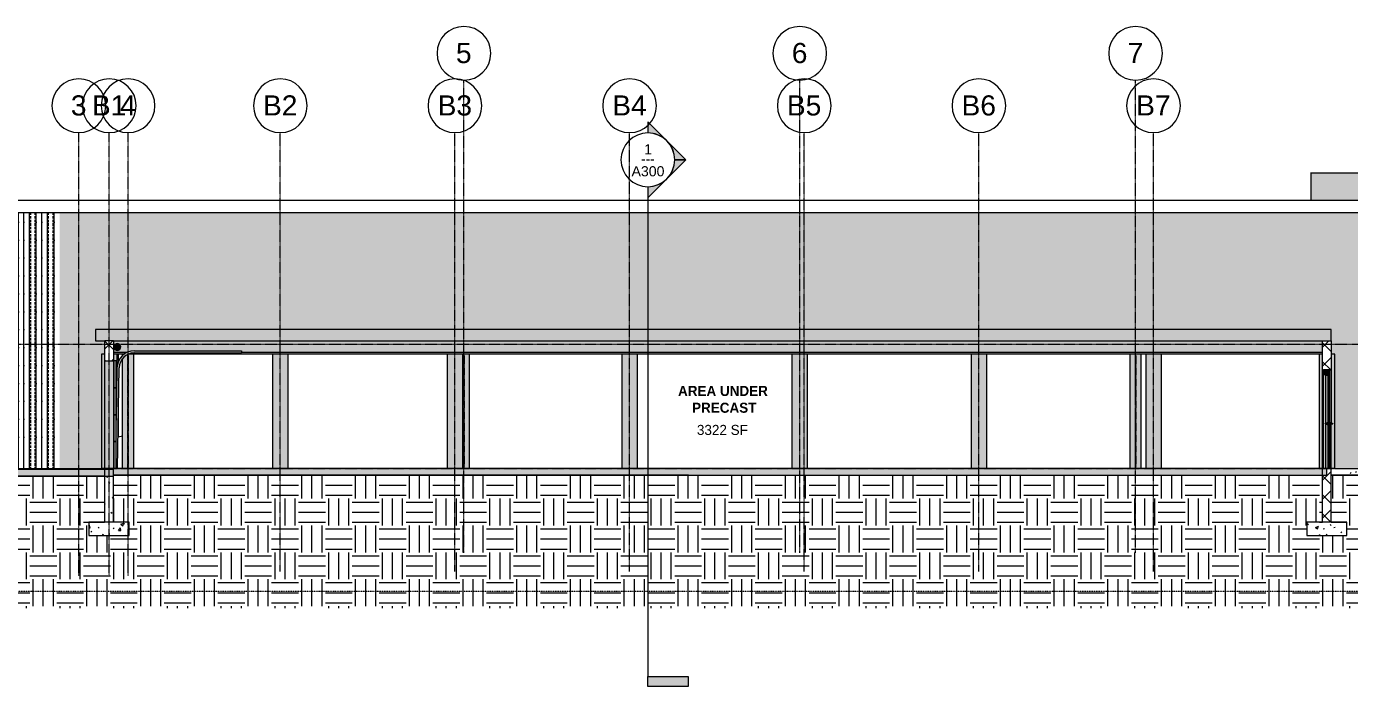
# Model space of a CAD drawing. Header units: inches. Extents: x -4221 to 4014, y -195 to 396.
# Drawn here: x -3104 to -1922, y -195 to 395 of the extents above; entities that cross this region are included whole.
import ezdxf

# ---------------------------------------------------------------- set-up
doc = ezdxf.new("R2010")
doc.units = ezdxf.units.IN
doc.header["$MEASUREMENT"] = 0
for name, pattern in [('Aligning Line 1_8_', [0.25, 0.125, -0.125]), ('Grid Line 1_2_', [0.875, 0.5, -0.125, 0.125, -0.125]), ('Hidden 1_8_', [0.1875, 0.125, -0.0625])]:
    doc.linetypes.add(name, pattern=pattern)
for name, color, linetype, lineweight in [('A-AREA-IDEN', 2, 'Continuous', 9), ('A-DOOR', 31, 'Continuous', 9), ('A-DOOR-FRAM', 31, 'Continuous', 9), ('A-FLOR-LEVL', 51, 'Continuous', 9), ('A-ROOF', 132, 'Continuous', 13), ('A-WALL', 113, 'Continuous', 13), ('A-WALL-PATT', 111, 'Continuous', 20), ('C-BLDG-PADS', 91, 'Continuous', 9), ('C-TOPO', 7, 'Continuous', 9), ('G-ANNO-SYMB', 111, 'Aligning Line 1_8_', 9), ('S-BEAM', 12, 'Continuous', 13), ('S-COLS', 52, 'Continuous', 13), ('S-FNDN', 32, 'Continuous', 13), ('S-GRID', 1, 'Continuous', 9), ('S-GRID-IDEN', 1, 'Continuous', 9)]:
    doc.layers.add(name, color=color, linetype=linetype, lineweight=lineweight)
doc.styles.add('Arial', font='arial.ttf', dxfattribs={"height": 18})
doc.styles.add('Arial_1', font='arial.ttf', dxfattribs={"height": 9})
doc.styles.add('Century Gothic_1', font='ufonts.com_century-gothic.ttf', dxfattribs={"height": 9})
doc.styles.add('Century Gothic_B', font='GOTHICB.TTF', dxfattribs={"height": 9})
pattern_1 = [(45, (-3004.961, 0), (-8.48528, 8.48528), []), (135, (-3004.961, 0), (-8.48528, -8.48528), [])]
pattern_2 = [(50, (-3004.96, 0), (27.5427, -2.4099), [2.88, -31.68]), (355, (-3004.96, 0), (-5.32784, 28.8843), [2.304, -25.344]), (100.451, (-3002.666, -0.2), (22.2153, 26.4739), [2.448, -26.924]), (46.184, (-3004.96, 7.68), (40.9819, -6.3564), [4.32, -47.52]), (96.636, (-3001.546, 7.15), (35.8907, 37.4062), [3.671, -40.386]), (351.184, (-3004.96, 7.68), (35.891, 37.4062), [3.456, -38.016]), (21, (-3001.12, 5.76), (22.92104, -15.46073), [2.88, -31.68]), (326, (-3001.12, 5.76), (9.3435, 27.84574), [2.304, -25.344]), (71.451, (-2999.21, 4.472), (32.2648, 12.3844), [2.448, -26.924]), (37.5, (-3004.961, 0), (0.466855, 12.78271), [1.267, -23.77, 1.267, -24.461, -25.44]), (37.5, (-3004.961, 0), (0.466855, 12.78271), [-50.765, 1.267, -24.173]), (7.5, (-3004.961, 0), (10.10159, 15.14509), [1.267, -13.402, 1.267, -23.194, -9.696]), (7.5, (-3004.961, 0), (10.10159, 15.14509), [-39.13, 1.267, -8.429]), (327.5, (-3013.524, 0), (20.49916, -0.86578), [1.267, -8.333, 1.267, -28.685, -39.744]), (327.5, (-3013.524, 0), (20.49916, -0.86578), [-39.552, 1.267, -38.477]), (317.5, (-3017.364, 0), (22.39478, 3.8443), [1.267, -11.213, 1.267, -18.624, -28.224]), (317.5, (-3017.364, 0), (22.39478, 3.8443), [-32.371, 1.267, -26.957])]
pattern_3 = [(90, (-1570.641, 300), (-16, 1e-15), [16, 0, 0, 0]), (90, (-1576.641, 300), (-16, 1e-15), [16, 0, 0, 0]), (90, (-1575.641, 300), (-16, 1e-15), [2.143, -13.857]), (90, (-1581.641, 300), (-16, 1e-15), [16, 0, 0, 0]), (90, (-1575.641, 303.214), (-16, 1e-15), [2.143, -13.857]), (90, (-1575.641, 306.429), (-16, 1e-15), [2.143, -13.857]), (90, (-1575.641, 309.643), (-16, 1e-15), [2.143, -13.857]), (90, (-1575.641, 312.857), (-16, 1e-15), [2.143, -13.857]), (90, (-1571.641, 300), (-16, 1e-15), [2.143, -13.857]), (90, (-1571.641, 303.214), (-16, 1e-15), [2.143, -13.857]), (90, (-1571.641, 306.429), (-16, 1e-15), [2.143, -13.857]), (90, (-1571.641, 309.643), (-16, 1e-15), [2.143, -13.857]), (90, (-1571.641, 312.857), (-16, 1e-15), [2.143, -13.857])]
pattern_4 = [(0, (-3004.96, 0), (24, 24), [24, -24]), (0, (-3004.96, 9), (24, 24), [24, -24]), (0, (-3004.96, 18), (24, 24), [24, -24]), (90, (-3001.96, 21), (-24, 24), [24, -24]), (90, (-2992.96, 21), (-24, 24), [24, -24]), (90, (-2983.96, 21), (-24, 24), [24, -24])]

# ---------------------------------------------------------------- blocks, each defined once
blk = doc.blocks.new('Conc Beam - Conc Beam-1196117-BUILDING ELEVATION - SOUTH')
at = {"layer": 'S-BEAM', "lineweight": 9}
h = blk.add_hatch(dxfattribs=at)
h.set_pattern_fill('FP_2', color=9, style=0, pattern_type=2)
h.set_pattern_definition(pattern_2)
h.paths.add_polyline_path([(-1946.2, 104), (-1946.2, 114), (-3026.2, 114), (-3026.2, 104), (-3013.6, 104), (-3012.9, 104.3), (-3010.3, 105), (-3007.6, 105.2), (-2911.9, 105.2), (-2911.9, 104), (-1949.4, 104)], flags=0)
h.paths.add_polyline_path([(-3022.8, 105.5), (-3024, 105.7), (-3024.9, 106.4), (-3025.6, 107.4), (-3025.8, 108.5), (-3025.6, 109.7), (-3024.9, 110.6), (-3024, 111.3), (-3022.8, 111.5), (-3021.6, 111.2), (-3020.7, 110.6), (-3020.1, 109.6), (-3019.8, 108.5), (-3020.1, 107.3), (-3020.8, 106.3), (-3021.7, 105.7), (-3022, 105.7)], flags=0)
h = blk.add_hatch(dxfattribs=at)
h.set_pattern_fill('FP_3', color=9, style=0, pattern_type=2)
h.set_pattern_definition([(33.467, (-3004.961, 106.303), (27.5428, -1.337), [2.219, -24.411]), (357.222, (-3004.961, 106.303), (-5.32773, 16.02204), [2.298, -25.277]), (108.394, (-3002.666, 106.19), (22.21507, 14.68524), [1.407, -15.478]), (30.033, (-3004.96, 110.563), (40.9821, -3.5259), [3.455, -38.002]), (101.845, (-3001.546, 110.27), (35.8912, 20.749), [2.067, -22.736]), (355.083, (-3004.96, 110.563), (35.89054, 20.7491), [3.428, -37.706]), (12.02, (-3001.121, 109.498), (22.92165, -8.57654), [2.749, -30.239]), (339.487, (-3001.121, 109.498), (9.34315, 15.4464), [2.039, -22.434]), (58.83, (-2999.21, 108.783), (32.2648, 6.87024), [1.504, -16.548]), (23.056, (-3004.961, 106.303), (0.46711, 7.091376), [1.093, -20.495, 1.093, -21.091, -21.935]), (23.056, (-3004.961, 106.303), (0.46711, 7.091376), [-43.771, 1.093, -20.842]), (4.177, (-3004.961, 106.303), (10.101914, 8.401117), [1.26, -13.322, 1.26, -23.056, -9.639]), (4.177, (-3004.961, 106.303), (10.101914, 8.401117), [-38.898, 1.26, -8.379]), (340.537, (-3013.524, 106.303), (20.4992, -0.480766), [1.134, -7.454, 1.134, -25.659, -35.551]), (340.537, (-3013.524, 106.303), (20.4992, -0.480766), [-35.379, 1.134, -34.418]), (333.056, (-3017.364, 106.303), (22.39406, 2.13228), [1.048, -9.274, 1.048, -15.403, -23.343]), (333.056, (-3017.364, 106.303), (22.39406, 2.13228), [-26.773, 1.048, -22.295])])
h.paths.add_polyline_path([(-1946.2, 102), (-1946.2, 104), (-2911.9, 104), (-2911.9, 103.2), (-3007.6, 103.2), (-3010, 103), (-3012.2, 102.4), (-3013.2, 102), (-1950.2, 102)], flags=0)
h.paths.add_polyline_path([(-3021.5, 102), (-3017.1, 102), (-3015.3, 103.2), (-3013.6, 104), (-3026.2, 104), (-3026.2, 102)], flags=0)
for p, q in [((-3026.2, 104), (-3013.6, 104)), ((-3017.1, 102), (-3026.2, 102)), ((-1946.2, 102), (-3013.2, 102)), ((-2911.9, 104), (-1946.2, 104))]:
    blk.add_line(p, q, dxfattribs=at)
blk = doc.blocks.new('Walls 1 - Walls 1-1277454-BUILDING ELEVATION - SOUTH')
at = {"layer": 'A-ROOF', "lineweight": 9}
for color, points in [(254, [(-1956.8, 239.2), (-1956.8, 264), (-1956.9, 264), (-1956.9, 239.2), (-1956.8, 239.2)]), (161, [(-1577.8, -48), (-1448.5, -48), (-1448.5, 264), (-1577.8, 264), (-1577.8, -6)])]:
    blk.add_hatch(color=color, dxfattribs=at).paths.add_polyline_path(points, flags=0)
h = blk.add_hatch(color=254, dxfattribs=at)
h.paths.add_polyline_path([(-1615.7, 239.2), (-1585.5, 239.2), (-1585.5, 264), (-1741.8, 264), (-1741.8, 239.2), (-1699.3, 239.2)], flags=0)
h.paths.add_polyline_path([(-1950.2, 239.2), (-1797.2, 239.2), (-1797.2, 264), (-1956.8, 264), (-1956.8, 239.2)], flags=0)
for p, q in [((-1956.9, 264), (-1956.8, 264)), ((-1956.8, 264), (-1797.2, 264)), ((-1956.8, 264), (-1956.8, 239.2)), ((-1741.8, 264), (-1585.5, 264)), ((-1448.5, 264), (-1577.8, 264)), ((-1577.8, 264), (-1577.8, -48)), ((-1577.8, -48), (-1448.5, -48))]:
    blk.add_line(p, q, dxfattribs=at)
blk = doc.blocks.new('W-Wide Flange-Column - W10X49-1602557-BUILDING ELEVATION - SOUTH')
at = {"layer": 'S-COLS', "linetype": 'Hidden 1_8_', "lineweight": 9}
for p, q in [((-2713.4, 0), (-2713.4, 102)), ((-2713, 102), (-2713, 0))]:
    blk.add_line(p, q, dxfattribs=at)
blk = doc.blocks.new('W-Wide Flange-Column - W10X49-V14-BUILDING ELEVATION - SOUTH')
at = {"layer": 'S-COLS', "linetype": 'Hidden 1_8_', "lineweight": 9}
for p, q in [((-3013.4, 0), (-3013.4, 101.9)), ((-3013, 102), (-3013, 0))]:
    blk.add_line(p, q, dxfattribs=at)
blk = doc.blocks.new('Door-Sectional_DesignersChoice_Amarr - 7_x8_ - 45min_ rated-1600600-BUILDING ELEVATION - SOUTH')
at = {"layer": 'A-DOOR'}
for points in [[(-3022.8, 105.5), (-3022.8, 106.6), (-3023.7, 106.8), (-3024.3, 107.4), (-3024.7, 108.1), (-3024.7, 109), (-3024.3, 109.7), (-3023.6, 110.2), (-3022.8, 110.4), (-3022.8, 111.5), (-3024, 111.2), (-3024.9, 110.6), (-3025.6, 109.6), (-3025.8, 108.5), (-3025.6, 107.4), (-3024.9, 106.4), (-3024, 105.7), (-3023.3, 105.6)], [(-3022.8, 106.6), (-3022, 106.8), (-3021.3, 107.4), (-3021, 108.1), (-3021, 109), (-3021.3, 109.7), (-3022, 110.2), (-3022.8, 110.4), (-3023.7, 110.2), (-3024.3, 109.7), (-3024.7, 108.9), (-3024.7, 108), (-3024.3, 107.3), (-3023.6, 106.8), (-3023.2, 106.7)], [(-3022.8, 105.5), (-3021.7, 105.7), (-3020.7, 106.4), (-3020.1, 107.4), (-3019.8, 108.5), (-3020.1, 109.7), (-3020.8, 110.7), (-3021.7, 111.3), (-3022.8, 111.5), (-3022.8, 110.4), (-3022, 110.2), (-3021.3, 109.6), (-3021, 108.9), (-3021, 108), (-3021.3, 107.3), (-3022, 106.8), (-3022.8, 106.6), (-3022.8, 106.4)], [(-3022.5, 0), (-3021.1, 89.9), (-3020.9, 92.2), (-3020.3, 94.5), (-3019.3, 96.6), (-3017.9, 98.5), (-3016.3, 100.1), (-3014.4, 101.5), (-3012.2, 102.4), (-3010, 103), (-3007.6, 103.2), (-2911.9, 103.2), (-2911.9, 105.2), (-3007.6, 105.2), (-3010.3, 105), (-3012.9, 104.3), (-3015.3, 103.2), (-3017.5, 101.7), (-3019.5, 99.8), (-3021, 97.6), (-3022.2, 95.2), (-3022.9, 92.6), (-3023.1, 89.9), (-3023.9, 43.2), (-3023.9, 24), (-3023.9, 24), (-3023.9, 23.9), (-3023.9, 0.1), (-3023.1, 0.1)]]:
    blk.add_hatch(color=256, dxfattribs=at).paths.add_polyline_path(points, flags=0)
for p, q in [((-3025.8, 96), (-3025.9, 95.9)), ((-3025.9, 95.9), (-3025.9, 72)), ((-3023.9, 96), (-3025.8, 96)), ((-3023.9, 95.9), (-3023.9, 96)), ((-3023.9, 72), (-3023.9, 95.9)), ((-3007.6, 105.2), (-2911.9, 105.2)), ((-3007.6, 103.2), (-2911.9, 103.2)), ((-2911.9, 105.2), (-2911.9, 103.2)), ((-3023.1, 89.9), (-3023.9, 43.2)), ((-3022.5, 0), (-3021.1, 89.9)), ((-3025.9, 72), (-3023.9, 72)), ((-3025.8, 72), (-3025.9, 71.9)), ((-3025.9, 71.9), (-3025.9, 48)), ((-3023.9, 72), (-3025.8, 72)), ((-3023.9, 71.9), (-3023.9, 72)), ((-3023.9, 48), (-3023.9, 71.9)), ((-3025.9, 48), (-3023.9, 48)), ((-3025.8, 48), (-3025.9, 47.9)), ((-3025.9, 47.9), (-3025.9, 24)), ((-3023.9, 48), (-3025.8, 48)), ((-3023.9, 47.9), (-3023.9, 48)), ((-3023.9, 24), (-3023.9, 47.9)), ((-3025.9, 24), (-3023.9, 24)), ((-3025.8, 24), (-3025.9, 23.9)), ((-3025.9, 23.9), (-3025.9, 0)), ((-3023.9, 24), (-3025.8, 24)), ((-3023.9, 23.9), (-3023.9, 24)), ((-3023.9, 0), (-3023.9, 23.9)), ((-3025.9, 0), (-3023.9, 0)), ((-3023.9, 0.1), (-3022.5, 0))]:
    blk.add_line(p, q, dxfattribs=at)
for centre, radius, start, end in [((-3022.8, 108.5), 3, 90, 270), ((-3022.8, 108.5), 1.91, 90, 270), ((-3022.8, 108.5), 3, 270, 90), ((-3022.8, 108.5), 1.91, 270, 90), ((-3007.6, 89.7), 15.5, 90, 179.3049), ((-3007.6, 89.7), 13.5, 90, 179.3049)]:
    blk.add_arc(centre, radius, start, end, dxfattribs=at)
blk = doc.blocks.new('Door-Passage-Single-Flush - 42_ x 84_-1396077-BUILDING ELEVATION - SOUTH')
at = {"layer": 'A-DOOR'}
for points in [[(-1940.5, 0), (-1939.6, 0), (-1939.6, 84), (-1941.3, 84), (-1941.3, 0)], [(-1943.4, 39.6), (-1943.2, 39.7), (-1943, 39.9), (-1943.1, 40.2), (-1943.2, 40.3), (-1943.4, 40.4), (-1943.7, 40.3), (-1943.8, 40.1), (-1943.8, 39.9), (-1943.6, 39.7), (-1943.5, 39.6)], [(-1942.8, 40), (-1942.8, 40.4), (-1943, 40.4), (-1943.3, 40.4), (-1943.1, 40.3), (-1943, 40)], [(-1941.6, 40), (-1941.6, 40.4), (-1942.8, 40.4), (-1942.8, 40), (-1942.4, 40)], [(-1942.4, 39.6), (-1941.6, 39.6), (-1941.6, 40), (-1942.8, 40), (-1942.8, 39.6)], [(-1941.3, 40), (-1941.3, 41.2), (-1941.6, 41.1), (-1941.6, 40), (-1941.5, 40)], [(-1941.6, 38.8), (-1941.3, 38.9), (-1941.3, 40), (-1941.6, 40), (-1941.6, 38.9)], [(-1939.6, 40), (-1939.3, 40), (-1939.3, 41.2), (-1939.6, 41.1), (-1939.6, 40.1)], [(-1939.3, 38.8), (-1939.3, 40), (-1939.6, 40), (-1939.6, 38.8)], [(-1938.6, 40), (-1938.1, 40), (-1938.1, 40.4), (-1939.3, 40.4), (-1939.3, 40)], [(-1938.6, 39.6), (-1938.1, 39.6), (-1938.1, 40), (-1939.3, 40), (-1939.3, 39.6)], [(-1937.9, 40), (-1937.7, 40.3), (-1937.6, 40.4), (-1938, 40.4), (-1938.1, 40.3), (-1938.1, 40), (-1937.9, 40)], [(-1937.5, 39.6), (-1937.6, 39.6), (-1937.8, 39.7), (-1937.9, 39.9), (-1937.9, 40), (-1938.1, 40), (-1938.1, 39.6), (-1937.9, 39.6), (-1937.6, 39.6)], [(-1937.5, 39.6), (-1937.3, 39.6), (-1937.2, 39.7), (-1937.1, 39.9), (-1937.1, 40.1), (-1937.3, 40.3), (-1937.6, 40.4), (-1937.8, 40.3), (-1937.9, 40.1), (-1937.8, 39.8), (-1937.6, 39.6)]]:
    blk.add_hatch(color=256, dxfattribs=at).paths.add_polyline_path(points, flags=0)
h = blk.add_hatch(color=256, dxfattribs=at)
h.paths.add_polyline_path([(-1943.2, 39.6), (-1942.8, 39.7), (-1942.8, 40), (-1943, 40), (-1943.1, 39.8), (-1943.3, 39.6), (-1943.2, 39.6)], flags=0)
h.paths.add_polyline_path([(-1943, 39.7), (-1943, 39.7), (-1943, 39.7)], flags=0)
at = {"layer": 'A-DOOR-FRAM'}
for points in [[(-1942.1, 83.4), (-1941.5, 83.4), (-1941.5, 84), (-1939.6, 84), (-1939.6, 88), (-1945.3, 88), (-1945.3, 84), (-1943.4, 84), (-1943.4, 83.4), (-1942.4, 83.4)], [(-1943.4, 0), (-1943.4, 39.6), (-1943.6, 39.6), (-1943.7, 39.7), (-1943.8, 39.9), (-1943.8, 40.1), (-1943.6, 40.3), (-1943.4, 40.4), (-1943.4, 84), (-1945.3, 84), (-1945.3, 0)]]:
    blk.add_hatch(color=256, dxfattribs=at).paths.add_polyline_path(points, flags=0)
h = blk.add_hatch(color=256, dxfattribs=at)
h.paths.add_polyline_path([(-1943.4, 0), (-1941.5, 0), (-1941.5, 38.8), (-1941.6, 38.9), (-1941.6, 39.6), (-1943.4, 39.6), (-1943.4, 16.1)], flags=0)
h.paths.add_polyline_path([(-1943, 40.3), (-1943, 40.3), (-1943, 40.3)], flags=0)
h.paths.add_polyline_path([(-1942.9, 40.4), (-1942.8, 40.4), (-1941.6, 40.4), (-1941.6, 41.2), (-1941.5, 41.2), (-1941.5, 83.4), (-1943.4, 83.4), (-1943.4, 40.4), (-1943, 40.4)], flags=0)
h = blk.add_hatch(color=256, dxfattribs=at)
h.paths.add_polyline_path([(-1941.3, 0), (-1941.3, 38.8), (-1941.5, 38.8), (-1941.5, 0)], flags=0)
h.paths.add_polyline_path([(-1941.3, 41.2), (-1941.3, 84), (-1941.5, 84), (-1941.5, 41.2)], flags=0)
at = {"layer": 'A-DOOR'}
for p, q in [((-1941.3, 84), (-1941.3, 0)), ((-1939.6, 84), (-1941.3, 84)), ((-1939.6, 0), (-1939.6, 84)), ((-1941.6, 40.4), (-1942.8, 40.4)), ((-1942.8, 39.6), (-1941.6, 39.6)), ((-1941.3, 41.2), (-1941.6, 41.2)), ((-1941.6, 40), (-1941.6, 41.2)), ((-1941.6, 38.8), (-1941.6, 40)), ((-1941.6, 38.8), (-1941.3, 38.8)), ((-1939.3, 41.2), (-1939.6, 41.2)), ((-1939.6, 38.8), (-1939.3, 38.8)), ((-1939.3, 41.2), (-1939.3, 40)), ((-1938.1, 40.4), (-1939.3, 40.4)), ((-1939.3, 40), (-1939.3, 38.8)), ((-1939.3, 39.6), (-1938.1, 39.6)), ((-1941.3, 0), (-1939.6, 0))]:
    blk.add_line(p, q, dxfattribs=at)
at = {"layer": 'A-DOOR', "flags": 128}
for points in [[(-1943.8, 40.2), (-1943.8, 40.2), (-1943.8, 40.2), (-1943.8, 40.2), (-1943.7, 40.2), (-1943.7, 40.2), (-1943.7, 40.2), (-1943.7, 40.2)], [(-1943.8, 40), (-1943.8, 40), (-1943.8, 40), (-1943.8, 40), (-1943.8, 40.1), (-1943.8, 40.1), (-1943.8, 40.1)], [(-1943.8, 39.9), (-1943.8, 39.9), (-1943.8, 39.9), (-1943.8, 39.9), (-1943.8, 40), (-1943.8, 40), (-1943.8, 40), (-1943.8, 40)], [(-1943.7, 39.8), (-1943.7, 39.8), (-1943.7, 39.8), (-1943.8, 39.8), (-1943.8, 39.8), (-1943.8, 39.8), (-1943.8, 39.8), (-1943.8, 39.9)], [(-1943.6, 39.6), (-1943.6, 39.6), (-1943.6, 39.7), (-1943.6, 39.7), (-1943.6, 39.7), (-1943.6, 39.7), (-1943.6, 39.7), (-1943.7, 39.7)], [(-1943.6, 40.4), (-1943.6, 40.4), (-1943.5, 40.4), (-1943.5, 40.4), (-1943.5, 40.4), (-1943.5, 40.4), (-1943.5, 40.4), (-1943.5, 40.4)], [(-1943.3, 40.4), (-1943.3, 40.4), (-1943.3, 40.4), (-1943.3, 40.4), (-1943.3, 40.4), (-1943.2, 40.4), (-1943.2, 40.4), (-1943.2, 40.4), (-1943.2, 40.4), (-1943.2, 40.4), (-1943.1, 40.4), (-1943.1, 40.4), (-1943.1, 40.4), (-1943.1, 40.4), (-1943.1, 40.4), (-1943, 40.4), (-1943, 40.4), (-1943, 40.4), (-1943, 40.4), (-1942.9, 40.4), (-1942.9, 40.4), (-1942.9, 40.4), (-1942.9, 40.4), (-1942.9, 40.4), (-1942.8, 40.4), (-1942.8, 40.4)], [(-1942.8, 39.6), (-1942.8, 39.6), (-1942.9, 39.6), (-1942.9, 39.6), (-1942.9, 39.6), (-1942.9, 39.6), (-1943, 39.6), (-1943, 39.6), (-1943, 39.6), (-1943, 39.6), (-1943.1, 39.6), (-1943.1, 39.6), (-1943.1, 39.6), (-1943.1, 39.6), (-1943.1, 39.6), (-1943.2, 39.6), (-1943.2, 39.6), (-1943.2, 39.6), (-1943.2, 39.6), (-1943.2, 39.6), (-1943.2, 39.6), (-1943.3, 39.6), (-1943.3, 39.6), (-1943.3, 39.6), (-1943.3, 39.6), (-1943.3, 39.6)], [(-1938.1, 40.4), (-1938.1, 40.4), (-1938, 40.4), (-1938, 40.4), (-1938, 40.4), (-1938, 40.4), (-1937.9, 40.4), (-1937.9, 40.4), (-1937.9, 40.4), (-1937.9, 40.4), (-1937.9, 40.4), (-1937.8, 40.4), (-1937.8, 40.4), (-1937.8, 40.4), (-1937.8, 40.4), (-1937.7, 40.4), (-1937.7, 40.4), (-1937.7, 40.4), (-1937.7, 40.4), (-1937.7, 40.4), (-1937.7, 40.4), (-1937.6, 40.4), (-1937.6, 40.4), (-1937.6, 40.4), (-1937.6, 40.4)], [(-1937.6, 39.6), (-1937.6, 39.6), (-1937.6, 39.6), (-1937.6, 39.6), (-1937.6, 39.6), (-1937.7, 39.6), (-1937.7, 39.6), (-1937.7, 39.6), (-1937.7, 39.6), (-1937.7, 39.6), (-1937.7, 39.6), (-1937.8, 39.6), (-1937.8, 39.6), (-1937.8, 39.6), (-1937.8, 39.6), (-1937.8, 39.6), (-1937.9, 39.6), (-1937.9, 39.6), (-1937.9, 39.6), (-1937.9, 39.6), (-1938, 39.6), (-1938, 39.6), (-1938, 39.6), (-1938, 39.6), (-1938.1, 39.6), (-1938.1, 39.6), (-1938.1, 39.6)], [(-1937.4, 40.4), (-1937.4, 40.4), (-1937.4, 40.4), (-1937.4, 40.4), (-1937.4, 40.4), (-1937.4, 40.4), (-1937.4, 40.4), (-1937.3, 40.4)], [(-1937.3, 39.7), (-1937.3, 39.7), (-1937.3, 39.7), (-1937.3, 39.7), (-1937.3, 39.7), (-1937.3, 39.6), (-1937.3, 39.6), (-1937.3, 39.6)], [(-1937.2, 40.2), (-1937.2, 40.2), (-1937.2, 40.2), (-1937.2, 40.2), (-1937.1, 40.2), (-1937.1, 40.2), (-1937.1, 40.2), (-1937.1, 40.1)], [(-1937.1, 39.8), (-1937.1, 39.8), (-1937.1, 39.8), (-1937.1, 39.8), (-1937.2, 39.8), (-1937.2, 39.8), (-1937.2, 39.8), (-1937.2, 39.8)], [(-1937.1, 40.1), (-1937.1, 40.1), (-1937.1, 40.1), (-1937.1, 40.1), (-1937.1, 40), (-1937.1, 40), (-1937.1, 40), (-1937.1, 40)], [(-1937.1, 40), (-1937.1, 40), (-1937.1, 40), (-1937.1, 40), (-1937.1, 39.9), (-1937.1, 39.9), (-1937.1, 39.9)]]:
    blk.add_lwpolyline(points, dxfattribs=at)
at = {"layer": 'A-DOOR'}
for centre, start, end in [((-1943.4, 40), 0, 180), ((-1943.4, 40), 180, 360), ((-1937.5, 40), 0, 180), ((-1937.5, 40), 180, 0)]:
    blk.add_arc(centre, 0.394, start, end, dxfattribs=at)
at = {"layer": 'A-DOOR-FRAM'}
for p, q in [((-1939.6, 88), (-1945.3, 88)), ((-1945.3, 88), (-1945.3, 84)), ((-1945.3, 84), (-1943.4, 84)), ((-1945.3, 0), (-1945.3, 84)), ((-1943.4, 84), (-1943.4, 83.4)), ((-1943.4, 83.4), (-1941.5, 83.4)), ((-1943.4, 40.4), (-1943.4, 83.4)), ((-1941.5, 83.4), (-1941.5, 84)), ((-1941.5, 84), (-1939.6, 84)), ((-1941.5, 83.4), (-1941.5, 41.2)), ((-1939.6, 84), (-1939.6, 88)), ((-1943.4, 0), (-1943.4, 39.6)), ((-1941.5, 38.8), (-1941.5, 0))]:
    blk.add_line(p, q, dxfattribs=at)
blk = doc.blocks.new('Grid - Grid Head - Circle-50561-BUILDING ELEVATION - SOUTH')
at = {"layer": 'S-GRID-IDEN'}
for start, end in [(0, 180), (180, 360)]:
    blk.add_arc((-2877.2, 324), 24, start, end, dxfattribs=at)
blk = doc.blocks.new('Section - 3_32_ x 3_8_-54337-BUILDING ELEVATION - SOUTH')
at = {"layer": 'G-ANNO-SYMB', "linetype": 'Continuous'}
blk.add_hatch(color=256, dxfattribs=at).paths.add_polyline_path([(-2512.9, -185.8), (-2548.9, -185.8), (-2548.9, -194.8), (-2512.9, -194.8)], flags=0)
for p, q in [((-2548.9, -194.8), (-2548.9, -185.8)), ((-2548.9, -185.8), (-2512.9, -185.8)), ((-2512.9, -185.8), (-2512.9, -194.8)), ((-2512.9, -194.8), (-2548.9, -194.8))]:
    blk.add_line(p, q, dxfattribs=at)
blk = doc.blocks.new('Section - Section Head - Filled-22785-BUILDING ELEVATION - SOUTH')
at = {"layer": 'G-ANNO-SYMB', "linetype": 'Continuous'}
h = blk.add_hatch(color=256, dxfattribs=at)
edge = h.paths.add_edge_path(flags=0)
edge.add_arc((-2548.9, 275.7), 24, 47.9216, 90)
edge.add_line((-2548.9, 299.7), (-2548.9, 309.6))
edge.add_line((-2548.9, 309.6), (-2532.8, 293.5))
h = blk.add_hatch(color=256, dxfattribs=at)
edge = h.paths.add_edge_path(flags=0)
edge.add_line((-2531.9, 292.7), (-2515, 275.7))
edge.add_line((-2515, 275.7), (-2524.9, 275.7))
edge.add_arc((-2548.9, 275.7), 24, 360, 405)
h = blk.add_hatch(color=256, dxfattribs=at)
edge = h.paths.add_edge_path(flags=0)
edge.add_arc((-2548.9, 275.7), 24, 315, 360)
edge.add_line((-2524.9, 275.7), (-2515, 275.7))
edge.add_line((-2515, 275.7), (-2531.9, 258.7))
h = blk.add_hatch(color=256, dxfattribs=at)
edge = h.paths.add_edge_path(flags=0)
edge.add_line((-2532.8, 257.9), (-2548.9, 241.8))
edge.add_line((-2548.9, 241.8), (-2548.9, 251.7))
edge.add_arc((-2548.9, 275.7), 24, 270, 312.0784)
for p, q in [((-2532.8, 293.5), (-2548.9, 309.6)), ((-2548.9, 309.6), (-2548.9, 299.7)), ((-2515, 275.7), (-2531.9, 292.7)), ((-2531.9, 258.7), (-2515, 275.7)), ((-2524.9, 275.7), (-2515, 275.7)), ((-2515, 275.7), (-2524.9, 275.7)), ((-2548.9, 241.8), (-2532.8, 257.9)), ((-2548.9, 251.7), (-2548.9, 241.8))]:
    blk.add_line(p, q, dxfattribs=at)
for start, end in [(90, 270), (270, 90), (47.9216, 90), (360, 45), (315, 360), (270, 312.0784)]:
    blk.add_arc((-2548.9, 275.7), 24, start, end, dxfattribs=at)

msp = doc.modelspace()

# ---------------------------------------------------------------- hatches: boundary and pattern name
at = {"layer": 'A-ROOF', "lineweight": 9}
msp.add_hatch(color=161, dxfattribs=at).paths.add_polyline_path([(-2702.7036, 114), (-1938.57825, 114), (-1938.57825, 124), (-3042.20325, 124), (-3042.20325, 114), (-2723.60703, 114)], flags=0)
at = {"layer": 'A-WALL'}
msp.add_hatch(color=254, dxfattribs=at).paths.add_polyline_path([(-3033.82825, 0), (-3026.20331, 0), (-3026.20325, 96), (-3033.82825, 96), (-3033.82825, 1.98359)], flags=0)
h = msp.add_hatch(color=254, dxfattribs=at)
h.paths.add_polyline_path([(-1939.57825, 0), (-1938.57825, 0), (-1938.57825, 39.6063), (-1939.26329, 39.6063), (-1939.26329, 38.8189), (-1939.57825, 38.8189), (-1939.57825, 16.08009)], flags=0)
h.paths.add_polyline_path([(-1946.20325, 0), (-1945.32825, 0), (-1945.32825, 88), (-1946.20325, 88), (-1946.20325, 16.08009)], flags=0)
h.paths.add_polyline_path([(-1938.57825, 40.3937), (-1938.57825, 88), (-1939.57825, 88), (-1939.57825, 41.1811), (-1939.26329, 41.14086), (-1939.26329, 40.3937), (-1939.00983, 40.3937)], flags=0)
at = {"layer": 'A-WALL-PATT', "lineweight": 9}
h = msp.add_hatch(dxfattribs=at)
h.set_pattern_fill('FP_4', color=9, style=0, pattern_type=2)
h.set_pattern_definition([(90, (-3063.203, 300), (-16, 1e-15), [16, 0, 0, 0]), (90, (-3069.203, 300), (-16, 1e-15), [16, 0, 0, 0]), (90, (-3068.203, 300), (-16, 1e-15), [2.143, -13.857]), (90, (-3074.203, 300), (-16, 1e-15), [16, 0, 0, 0]), (90, (-3068.203, 303.214), (-16, 1e-15), [2.143, -13.857]), (90, (-3068.203, 306.429), (-16, 1e-15), [2.143, -13.857]), (90, (-3068.203, 309.643), (-16, 1e-15), [2.143, -13.857]), (90, (-3068.203, 312.857), (-16, 1e-15), [2.143, -13.857]), (90, (-3064.203, 300), (-16, 1e-15), [2.143, -13.857]), (90, (-3064.203, 303.214), (-16, 1e-15), [2.143, -13.857]), (90, (-3064.203, 306.429), (-16, 1e-15), [2.143, -13.857]), (90, (-3064.203, 309.643), (-16, 1e-15), [2.143, -13.857]), (90, (-3064.203, 312.857), (-16, 1e-15), [2.143, -13.857])])
h.paths.add_polyline_path([(-3287.99985, 0), (-3074.20325, 0), (-3074.20325, 228.70844), (-3347.76575, 228.70844), (-3347.76575, 0)], flags=0)
h.paths.add_polyline_path([(-3192.14075, 167.52387), (-3208.89075, 167.52387), (-3208.89075, 177.5633), (-3192.14075, 177.5633), (-3192.14075, 167.89544)], flags=0)
h = msp.add_hatch(dxfattribs=at)
h.set_pattern_fill('FP_6', color=9, style=0, pattern_type=2)
h.set_pattern_definition(pattern_3)
h.paths.add_polyline_path([(-3074.20325, 0), (-3037.01575, 0), (-3037.01575, 102), (-3033.82825, 102), (-3033.82825, 114), (-3042.20325, 114), (-3042.20325, 124), (-1938.57825, 124), (-1938.57825, 102), (-1935.39075, 102), (-1935.39075, 0), (-1585.45325, 0), (-1585.45325, 228.70844), (-3074.20325, 228.70844), (-3074.20325, 100.65909)], flags=0)
h = msp.add_hatch(dxfattribs=at)
h.set_pattern_fill('FP_1', style=0, pattern_type=2)
h.set_pattern_definition(pattern_1)
h.paths.add_polyline_path([(-3033.82825, 96), (-3026.20325, 96), (-3026.20325, 114), (-3033.82825, 114), (-3033.82825, 100.65909)], flags=0)
h = msp.add_hatch(dxfattribs=at)
h.set_pattern_fill('FP_1', style=0, pattern_type=2)
h.set_pattern_definition(pattern_1)
h.paths.add_polyline_path([(-1940.42157, -48), (-1938.57825, -48), (-1938.57825, 0), (-1942.39075, 0), (-1942.39075, -6), (-1946.20325, -6.00628), (-1946.20325, -48), (-1942.15712, -48)], flags=0)
h.paths.add_polyline_path([(-1946.20325, 88), (-1938.57825, 88), (-1938.57825, 114), (-1946.20325, 114), (-1946.20325, 90.81759)], flags=0)
h = msp.add_hatch(dxfattribs=at)
h.set_pattern_fill('FP_6', color=9, style=0, pattern_type=2)
h.set_pattern_definition(pattern_3)
h.paths.add_polyline_path([(-3022.07903, 28.07823), (-3018.57825, 28.67816), (-3018.57825, 97.58735), (-3019.2846, 96.59434), (-3020.28995, 94.48677), (-3020.91708, 92.23748), (-3021.14724, 89.91378), (-3022.06902, 28.74243)], flags=0)
h.paths.add_polyline_path([(-3023.01575, 91.26403), (-3022.88284, 92.606), (-3022.16279, 95.18851), (-3021.0085, 97.60831), (-3019.2846, 99.96086), (-3018.57825, 100.65909), (-3018.57825, 102), (-3023.01575, 102), (-3023.01575, 92.23748)], flags=0)
h = msp.add_hatch(dxfattribs=at)
h.set_pattern_fill('FP_2', style=0, pattern_type=2)
h.set_pattern_definition(pattern_2)
h.paths.add_polyline_path([(-3026.20325, -48), (-3026.20331, -7), (-3034.20325, -7.00628), (-3034.20325, -48)], flags=0)
h.paths.add_polyline_path([(-3029.45325, -1), (-3026.20331, -1), (-3026.20331, 0), (-3034.20325, 0), (-3034.20325, -1), (-3031.8698, -1)], flags=0)
h = msp.add_hatch(dxfattribs=at)
h.set_pattern_fill('FP_8', color=9, style=0, pattern_type=2)
h.set_pattern_definition([(0, (-3004.961, 0), (30.72, 7.68), [1.267, -21.773, 1.267, -21.773, -122.88]), (0, (-3004.961, 0), (30.72, 7.68), [-46.08, 1.267, -44.813, 1.267, -21.773, -53.76]), (0, (-3004.961, 0), (30.72, 7.68), [-115.2, 1.267, -14.093, 1.267, -37.133]), (120, (-2993.441, 3.84), (-22.011075, 22.7643), [1.267, -21.773, 1.267, -21.773, -122.88]), (120, (-2993.441, 3.84), (-22.011075, 22.7643), [-46.08, 1.267, -44.813, 1.267, -21.773, -53.76]), (120, (-2993.441, 3.84), (-22.011075, 22.7643), [-115.2, 1.267, -14.093, 1.267, -37.133]), (240, (-2989.601, 19.2), (-8.708925, -30.4443), [1.267, -21.773, 1.267, -21.773, -122.88]), (240, (-2989.601, 19.2), (-8.708925, -30.4443), [-46.08, 1.267, -44.813, 1.267, -21.773, -53.76]), (240, (-2989.601, 19.2), (-8.708925, -30.4443), [-115.2, 1.267, -14.093, 1.267, -37.133])])
h.paths.add_polyline_path([(-1935.39075, -6), (-1587.20325, -6), (-1587.20325, 0), (-1938.57825, 0), (-1938.57825, -6), (-1935.58814, -6)], flags=0)
at = {"layer": 'C-BLDG-PADS'}
h = msp.add_hatch(dxfattribs=at)
h.set_pattern_fill('FP_2', color=8, style=0, pattern_type=2)
h.set_pattern_definition(pattern_2)
h.paths.add_polyline_path([(-1950.17985, -6), (-1942.39075, -6), (-1942.39075, 0), (-3026.20325, 0), (-3026.20325, -6), (-2033.7936, -6)], flags=0)
h = msp.add_hatch(dxfattribs=at)
h.set_pattern_fill('FP_2', color=256, style=0, pattern_type=2)
h.set_pattern_definition(pattern_2)
h.paths.add_polyline_path([(-3026.70688, -7), (-3026.20331, -7), (-3026.20331, -1), (-3611.39049, -1), (-3611.39049, -7), (-3029.45325, -7)], flags=0)
at = {"layer": 'C-TOPO'}
h = msp.add_hatch(dxfattribs=at)
h.set_pattern_fill('FP_7', color=256, style=0, pattern_type=2)
h.set_pattern_definition(pattern_4)
h.paths.add_polyline_path([(-3612.10051, -124.88491), (-3026.20325, -124.88491), (-3026.20325, -60), (-3048.20325, -60), (-3048.20325, -48), (-3034.20325, -48), (-3034.20325, -7.00628), (-3612.10051, -7.00628), (-3612.10051, -12.11291)], flags=0)
h = msp.add_hatch(dxfattribs=at)
h.set_pattern_fill('FP_7', color=256, style=0, pattern_type=2)
h.set_pattern_definition(pattern_4)
h.paths.add_polyline_path([(-2786.31735, -124.88491), (-1942.39075, -124.88491), (-1942.39075, -60), (-1960.39075, -60), (-1960.39075, -48), (-1946.20325, -48), (-1946.20325, -6.00628), (-3026.20325, -6.00628), (-3026.20325, -48), (-3012.20325, -48), (-3012.20325, -60), (-3026.20325, -60), (-3026.20325, -124.88491), (-2853.76679, -124.88491)], flags=0)
h = msp.add_hatch(dxfattribs=at)
h.set_pattern_fill('FP_7', color=256, style=0, pattern_type=2)
h.set_pattern_definition(pattern_4)
h.paths.add_polyline_path([(-1739.04528, -124.88491), (-1587.20325, -124.88491), (-1587.20325, -60), (-1599.64075, -60), (-1599.64075, -48), (-1587.20325, -48), (-1587.20406, -6), (-1938.57825, -6), (-1938.57825, -48), (-1924.39075, -48), (-1924.39075, -60), (-1942.39075, -60), (-1942.39075, -124.88491), (-1782.95235, -124.88491)], flags=0)
at = {"layer": 'S-COLS'}
h = msp.add_hatch(color=254, dxfattribs=at)
h.paths.add_polyline_path([(-3037.01575, 0), (-3033.82825, 0), (-3033.82825, 102), (-3037.01575, 102), (-3037.01575, 1.98359)], flags=0)
h.paths.add_polyline_path([(-3026.20325, 0), (-3025.85169, 0), (-3025.85169, 23.9375), (-3025.78919, 24), (-3025.85169, 24), (-3025.85169, 47.9375), (-3025.78919, 48), (-3025.85169, 48), (-3025.85169, 71.9375), (-3025.78919, 72), (-3025.85169, 72), (-3025.85169, 95.9375), (-3025.78919, 96), (-3023.91243, 95.99824), (-3023.85169, 95.9375), (-3023.85169, 72), (-3023.91419, 72), (-3023.85169, 71.9375), (-3023.85169, 48), (-3023.91419, 48), (-3023.85169, 47.9375), (-3023.83521, 44.27309), (-3023.14709, 89.93804), (-3023.01575, 91.26403), (-3023.01575, 102), (-3026.20325, 102), (-3026.20325, 0.23826)], flags=0)
h.paths.add_polyline_path([(-3023.85169, 0), (-3023.01575, 0.04326), (-3023.01587, 0.05102), (-3023.85169, 0.04326)], flags=0)
h = msp.add_hatch(color=256, dxfattribs=at)
h.paths.add_polyline_path([(-3016.25516, 0), (-3008.20325, 0), (-3008.20325, 102), (-3013.20108, 102), (-3014.35089, 101.46854), (-3016.26997, 100.13824), (-3017.93111, 98.49714), (-3018.20325, 98.11454), (-3018.20325, 0)], flags=0)
h.paths.add_polyline_path([(-3018.20325, 101.02916), (-3017.54727, 101.67724), (-3017.08166, 102), (-3018.20325, 102), (-3018.20325, 101.67724)], flags=0)
for color, points in [(254, [(-2875.49217, 0), (-2870.20325, 0), (-2870.20325, 102), (-2884.20325, 102), (-2884.20325, 0), (-2877.20325, 0)]), (254, [(-2717.79705, 0), (-2714.20325, 0), (-2714.20325, 102), (-2728.20325, 102), (-2728.20325, 0), (-2718.20325, 0)]), (256, [(-2708.20325, 0), (-2708.20325, 102), (-2714.20325, 102), (-2714.20325, 0)]), (254, [(-2563.39152, 0), (-2558.20325, 0), (-2558.20325, 102), (-2572.20325, 102), (-2572.20325, 0), (-2563.49217, 0)]), (254, [(-2411.49217, 0), (-2406.20325, 0), (-2406.20325, 102), (-2420.20325, 102), (-2420.20325, 0), (-2413.20325, 0)]), (254, [(-2251.39152, 0), (-2246.20325, 0), (-2246.20325, 102), (-2260.20325, 102), (-2260.20325, 0), (-2251.49217, 0)]), (256, [(-2117.40735, 0), (-2108.20325, 0), (-2108.20325, 102), (-2118.20325, 102), (-2118.20325, 0)]), (254, [(-2095.49217, 0), (-2090.20325, 0), (-2090.20325, 102), (-2104.20325, 102), (-2104.20325, 0), (-2096.50391, 0)])]:
    msp.add_hatch(color=color, dxfattribs=at).paths.add_polyline_path(points, flags=0)
h = msp.add_hatch(color=254, dxfattribs=at)
h.paths.add_polyline_path([(-1935.39075, 0), (-1935.39075, 102), (-1938.57825, 102), (-1938.57825, 40.3937), (-1937.34714, 40.35498), (-1937.21325, 40.27839), (-1937.11135, 40.1019), (-1937.11135, 39.8981), (-1937.28633, 39.67942), (-1937.49164, 39.6063), (-1938.00442, 39.64036), (-1938.08219, 39.6063), (-1938.57825, 39.6063), (-1938.57825, 0), (-1935.62927, 0)], flags=0)
h.paths.add_polyline_path([(-1949.39075, 0), (-1946.20325, 0), (-1946.20325, 102), (-1949.39075, 102), (-1949.39075, 16.08009)], flags=0)
h.paths.add_polyline_path([(-1937.90546, 39.67635), (-1937.943, 39.71612), (-1937.91132, 39.68055)], flags=0)
at = {"layer": 'S-FNDN', "lineweight": 9}
h = msp.add_hatch(dxfattribs=at)
h.set_pattern_fill('FP_2', color=8, style=0, pattern_type=2)
h.set_pattern_definition(pattern_2)
h.paths.add_polyline_path([(-3012.20325, -60), (-3012.20325, -48), (-3048.20325, -48), (-3048.20325, -60), (-3026.20325, -60)], flags=0)
h = msp.add_hatch(dxfattribs=at)
h.set_pattern_fill('FP_2', color=8, style=0, pattern_type=2)
h.set_pattern_definition(pattern_2)
h.paths.add_polyline_path([(-1950.17985, -60), (-1924.39075, -60), (-1924.39075, -48), (-1960.39075, -48), (-1960.39075, -60)], flags=0)

# ---------------------------------------------------------------- linework, layer by layer
at = {"layer": 'A-FLOR-LEVL', "linetype": 'Grid Line 1_2_'}
for p, q in [((-4220.88543, 111), (-1351.78416, 111)), ((-4220.88543, 0), (-1351.78416, 0))]:
    msp.add_line(p, q, dxfattribs=at)
at = {"layer": 'A-ROOF', "lineweight": 9}
for p, q in [((-1585.45325, 239.21072), (-3358.64075, 239.21072)), ((-3358.64075, 228.70844), (-1585.45325, 228.70844)), ((-3042.20325, 124), (-3042.20325, 114)), ((-1938.57825, 124), (-3042.20325, 124)), ((-1938.57825, 114), (-1938.57825, 124)), ((-3042.20325, 114), (-3033.82825, 114)), ((-3026.20325, 114), (-1938.57825, 114))]:
    msp.add_line(p, q, dxfattribs=at)
at = {"layer": 'A-WALL', "lineweight": 9}
for p, q in [((-3026.20325, 114), (-3033.82825, 114)), ((-3033.82825, 0), (-3033.82825, 114)), ((-3026.20325, 114), (-3026.20325, 0)), ((-1946.20325, -48), (-1946.20325, 114)), ((-1938.57825, 114), (-1938.57825, 40.38029)), ((-3033.82825, 96), (-3026.20325, 96)), ((-3018.57825, 102), (-3018.57825, 100.65909)), ((-3018.57825, 97.58735), (-3018.57825, 28.67816)), ((-1946.20325, 88), (-1938.57825, 88)), ((-1938.57825, -48), (-1938.57825, 39.61971)), ((-3567.64075, 0), (-3037.01575, 0)), ((-1938.57825, 0), (-1942.39075, 0)), ((-1935.39075, 0), (-1587.20325, 0))]:
    msp.add_line(p, q, dxfattribs=at)
at = {"layer": 'C-BLDG-PADS'}
for p, q in [((-1942.39075, 0), (-3026.20325, 0)), ((-1942.39075, -6), (-1942.39075, 0)), ((-3026.20325, -1), (-3632.73915, -1)), ((-3612.10051, -7), (-3026.20325, -7)), ((-3026.20325, -6), (-1942.39075, -6))]:
    msp.add_line(p, q, dxfattribs=at)
at = {"layer": 'C-TOPO'}
for p, q in [((-3018.20325, 28.74243), (-3022.07903, 28.07823)), ((-3018.20325, 28.74243), (-3022.07903, 28.07823)), ((-3018.20325, 28.74243), (-3022.07903, 28.07823)), ((-3018.20325, 0), (-3018.20325, 28.74243)), ((-3018.20325, 0), (-3018.20325, 28.74243)), ((-3126.73682, -7.00628), (-3034.20325, -7.00628)), ((-3034.20325, -7.00628), (-3126.73658, -7.00628)), ((-3026.20325, -6.00628), (-2512.72641, -6.00628)), ((-2512.72797, -6.00628), (-3026.20325, -6.00628)), ((-2512.72797, -6.00628), (-1946.20325, -6.00628)), ((-2512.72641, -6.00628), (-1946.20325, -6.00628)), ((-1938.57825, -6), (-1911.07861, -6)), ((-1911.07855, -6), (-1938.57825, -6))]:
    msp.add_line(p, q, dxfattribs=at)
at = {"layer": 'G-ANNO-SYMB', "linetype": 'Continuous'}
msp.add_line((-2548.89173, 251.69819), (-2548.89173, -185.81356), dxfattribs=at)
at = {"layer": 'G-ANNO-SYMB'}
msp.add_line((-1448.49735, -109.86125), (-4124.13735, -109.86125), dxfattribs=at)
at = {"layer": 'S-COLS', "lineweight": 9}
for p, q in [((-3037.01575, 102), (-3037.01575, 0)), ((-3033.8521, 102), (-3037.01575, 102)), ((-3023.01575, 91.26403), (-3023.01575, 102)), ((-3018.20325, 101.02916), (-3018.20325, 102)), ((-3018.20325, 28.74243), (-3018.20325, 98.11454)), ((-3008.20325, 0), (-3008.20325, 102)), ((-2884.20325, 102), (-2884.20325, 0)), ((-2870.20325, 0), (-2870.20325, 102)), ((-2728.20325, 102), (-2728.20325, 0)), ((-2714.20325, 0), (-2714.20325, 102)), ((-2708.20325, 0), (-2708.20325, 102)), ((-2572.20325, 102), (-2572.20325, 0)), ((-2558.20325, 0), (-2558.20325, 102)), ((-2420.20325, 102), (-2420.20325, 0)), ((-2406.20325, 0), (-2406.20325, 102)), ((-2260.20325, 102), (-2260.20325, 0)), ((-2246.20325, 0), (-2246.20325, 102)), ((-2118.20325, 0), (-2118.20325, 102)), ((-2108.20325, 0), (-2108.20325, 102)), ((-2104.20325, 102), (-2104.20325, 0)), ((-2090.20325, 0), (-2090.20325, 102)), ((-1949.39075, 102), (-1949.39075, 0)), ((-1935.39075, 102), (-1938.55441, 102)), ((-1935.39075, 0), (-1935.39075, 102)), ((-3034.23951, 0), (-3037.01575, 0)), ((-3023.01575, 0), (-3023.01575, 0.05101)), ((-1935.39075, 0), (-1938.55441, 0))]:
    msp.add_line(p, q, dxfattribs=at)
at = {"layer": 'S-FNDN', "lineweight": 9}
for p, q in [((-3034.20325, 0), (-3034.20325, -48)), ((-3026.20325, 0), (-3034.20325, 0)), ((-3026.20325, -48), (-3026.20325, 0)), ((-3012.20325, -48), (-3048.20325, -48)), ((-3048.20325, -48), (-3048.20325, -60)), ((-3012.20325, -60), (-3012.20325, -48)), ((-1924.39075, -48), (-1960.39075, -48)), ((-1960.39075, -48), (-1960.39075, -60)), ((-1924.39075, -60), (-1924.39075, -48)), ((-3048.20325, -60), (-3012.20325, -60)), ((-1960.39075, -60), (-1924.39075, -60))]:
    msp.add_line(p, q, dxfattribs=at)
at = {"layer": 'S-GRID', "linetype": 'Grid Line 1_2_'}
for p, q in [((-2713.20325, -75.40835), (-2713.20325, 346.81628)), ((-2413.20325, -75.40835), (-2413.20325, 346.81628)), ((-2113.20325, -75.40835), (-2113.20325, 346.81628)), ((-3057.20325, -96), (-3057.20325, 300)), ((-3030.01575, -96), (-3030.01575, 300)), ((-3013.20325, -96), (-3013.20325, 300)), ((-2877.20325, -92), (-2877.20325, 300)), ((-2721.20325, -92), (-2721.20325, 300)), ((-2565.20325, -92), (-2565.20325, 300)), ((-2409.20325, -92), (-2409.20325, 300)), ((-2253.20325, -92), (-2253.20325, 300)), ((-2097.20325, -92), (-2097.20325, 300))]:
    msp.add_line(p, q, dxfattribs=at)

# ---------------------------------------------------------------- block references
at = {"layer": 'A-DOOR'}
for name in ['Door-Sectional_DesignersChoice_Amarr - 7_x8_ - 45min_ rated-1600600-BUILDING ELEVATION - SOUTH', 'Door-Passage-Single-Flush - 42_ x 84_-1396077-BUILDING ELEVATION - SOUTH']:
    msp.add_blockref(name, (0, 0), dxfattribs=at)
at = {"layer": 'A-ROOF', "lineweight": 9}
msp.add_blockref('Walls 1 - Walls 1-1277454-BUILDING ELEVATION - SOUTH', (0, 0), dxfattribs=at)
at = {"layer": 'G-ANNO-SYMB', "linetype": 'Continuous'}
for name in ['Section - Section Head - Filled-22785-BUILDING ELEVATION - SOUTH', 'Section - 3_32_ x 3_8_-54337-BUILDING ELEVATION - SOUTH']:
    msp.add_blockref(name, (0, 0), dxfattribs=at)
at = {"layer": 'S-BEAM', "lineweight": 9}
msp.add_blockref('Conc Beam - Conc Beam-1196117-BUILDING ELEVATION - SOUTH', (0, 0), dxfattribs=at)
at = {"layer": 'S-COLS', "linetype": 'Hidden 1_8_', "lineweight": 9}
for name, p in [('W-Wide Flange-Column - W10X49-V14-BUILDING ELEVATION - SOUTH', (0, 0)), ('W-Wide Flange-Column - W10X49-1602557-BUILDING ELEVATION - SOUTH', (0, 0)), ('W-Wide Flange-Column - W10X49-1602557-BUILDING ELEVATION - SOUTH', (600, 0))]:
    msp.add_blockref(name, p, dxfattribs=at)
at = {"layer": 'S-GRID-IDEN'}
for p in [(164, 46.81628), (464, 46.81628), (764, 46.81628), (-180, 0), (-152.8125, 0), (-136, 0), (0, 0), (156, 0), (312, 0), (468, 0), (624, 0), (780, 0)]:
    msp.add_blockref('Grid - Grid Head - Circle-50561-BUILDING ELEVATION - SOUTH', p, dxfattribs=at)

# ---------------------------------------------------------------- texts
at = {"layer": 'A-AREA-IDEN', "char_height": 9, "attachment_point": 1}
for s, insert, width, style in [('AREA UNDER', (-2521.93475, 73.74263), 94.233, 'Century Gothic_B'), ('PRECAST', (-2509.43475, 58.74263), 64.236, 'Century Gothic_B'), ('3322 SF', (-2505.05916, 38.91749), 53.328, 'Century Gothic_1')]:
    msp.add_mtext(s, dxfattribs=dict(at, insert=insert, width=width, style=style))
at = {"layer": 'G-ANNO-SYMB', "linetype": 'Continuous', "char_height": 9, "attachment_point": 1}
for s, insert, width, style in [('1', (-2552.21271, 289.60682), 8.484, 'Arial_1'), ('---', (-2554.86402, 281.10013), 15.453, 'Century Gothic_1'), ('A300', (-2563.4568, 269.97058), 35.754, 'Arial_1')]:
    msp.add_mtext(s, dxfattribs=dict(at, insert=insert, width=width, style=style))
at = {"layer": 'S-GRID-IDEN', "char_height": 18, "attachment_point": 1, "style": 'Arial'}
for s, insert, width in [('5', (-2720.33228, 380.10422), 16.968), ('6', (-2420.33228, 380.10422), 16.968), ('7', (-2120.33228, 380.10422), 16.968), ('3', (-3064.33228, 333.28794), 16.968), ('B1', (-3045.51643, 333.28794), 37.269), ('4', (-3020.33228, 333.28794), 16.968), ('B2', (-2892.70393, 333.28794), 37.269), ('B3', (-2736.70393, 333.28794), 37.269), ('B4', (-2580.70393, 333.28794), 37.269), ('B5', (-2424.70393, 333.28794), 37.269), ('B6', (-2268.70393, 333.28794), 37.269), ('B7', (-2112.70393, 333.28794), 37.269)]:
    msp.add_mtext(s, dxfattribs=dict(at, insert=insert, width=width))

doc.saveas('drawing.dxf')
